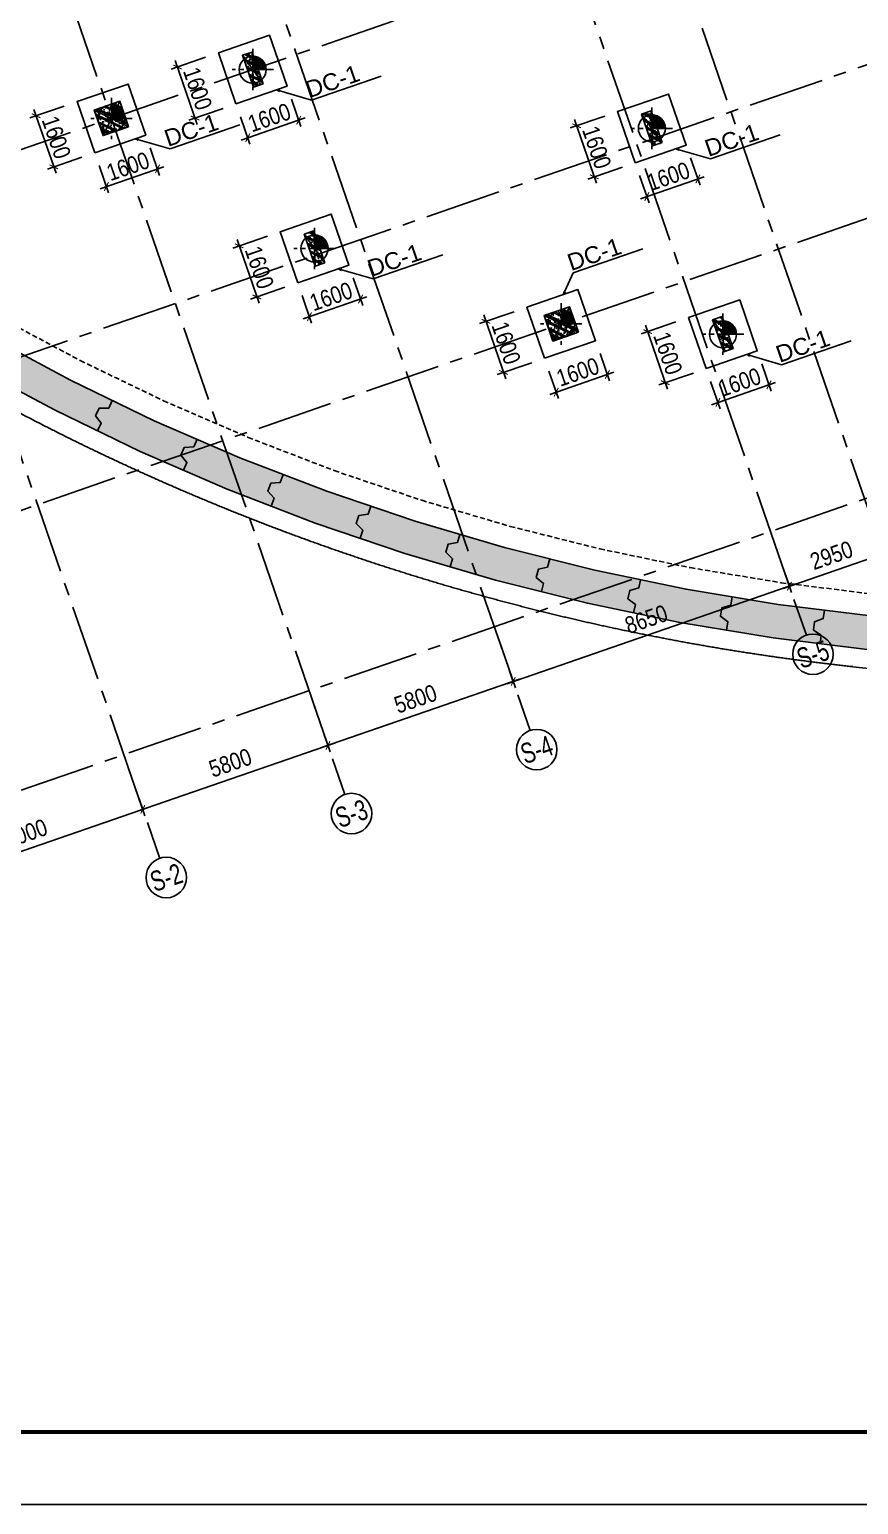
# Model space of a CAD drawing. Header units: millimetres. Extents: x -1534340 to 1713810, y -1348191 to 1114081.
# Drawn here: x 692903 to 717442, y -366824 to -323149 of the extents above; entities that cross this region are included whole.
import ezdxf
from ezdxf.enums import TextEntityAlignment as Align
from ezdxf.xclip import XClip

# ---------------------------------------------------------------- set-up
doc = ezdxf.new("R2010")
doc.units = ezdxf.units.MM
doc.header["$LTSCALE"] = 100
doc.header["$XCLIPFRAME"] = 0
doc.header["$PDMODE"] = 32
doc.header["$PDSIZE"] = 2.5
for name, pattern in [('CENTER2', [1.125, 0.75, -0.125, 0.125, -0.125]), ('DASHED', [4.5, 3, -1.5]), ('Xref_ST_MBDV Cot vach 30.7.2022$0$DASHDOT', [1, 0.5, -0.25, 0, -0.25])]:
    doc.linetypes.add(name, pattern=pattern)
for name, color, linetype in [('ccu11-Dim', 8, 'Continuous'), ('ccu11-Khuat', 9, 'DASHED'), ('ccu11-Manh', 8, 'Continuous'), ('ccu12-Pile', 4, 'Continuous'), ('ccu12-Truc', 13, 'CENTER2'), ('KC2-DIM', 251, 'Continuous'), ('KT-Dim', 8, 'Continuous'), ('Xref.Asix of Basement B2$0$Xref.Asix of Basement$0$KT-Net cot vach', 6, 'Continuous'), ('Xref_ST_MBDV Cot vach 30.7.2022$0$Xref_ST_MBDV Cot vach 30.7.2022|Xref_ST_MBDV Cot vach 30.7.2022|Xref_ST_MBDV Cot vach 30.7.2022|Xref_ST_MBDV Cot vach 30.7.2022|A-CORE-OTLN', 2, 'Continuous'), ('Xref_ST_MBDV Cot vach 30.7.2022$0$Xref_ST_MBDV Cot vach 30.7.2022|Xref_ST_MBDV Cot vach 30.7.2022|Xref_ST_MBDV Cot vach 30.7.2022|Xref_ST_MBDV Cot vach 30.7.2022|A-WALL-PATT', 251, 'Continuous'), ('Xref_ST_MBDV Cot vach 30.7.2022$0$Xref_ST_MBDV Cot vach 30.7.2022|Xref_ST_MBDV Cot vach 30.7.2022|Xref_ST_MBDV Cot vach 30.7.2022|Xref_ST_MBDV Cot vach 30.7.2022|ccu12-Thay', 7, 'Continuous'), ('Xref_ST_MBDV Cot vach 30.7.2022$0$Xref_ST_MBDV Cot vach 30.7.2022|Xref_ST_MBDV Cot vach 30.7.2022|Xref_ST_MBDV Cot vach 30.7.2022|Xref_ST_MBDV Cot vach 30.7.2022|Site_plot line', 1, 'Xref_ST_MBDV Cot vach 30.7.2022$0$DASHDOT'), ('Xref_ST_MBDV Cot vach 30.7.2022|Xref_ST_MBDV Cot vach 30.7.2022|Xref_ST_MBDV Cot vach 30.7.2022|Xref_ST_MBDV Cot vach 30.7.2022|A-GRID-SYM', 50, 'Continuous')]:
    doc.layers.add(name, color=color, linetype=linetype)
doc.layers.add('ccu12-Tencaukien', color=9, linetype='Continuous', lineweight=15)
doc.layers.add('KT-Net thay', color=7, linetype='Continuous', lineweight=15)
doc.styles.add('Arial', font='arial.ttf', dxfattribs={"width": 0.7})
doc.styles.add('Arial Narrow', font='ARIALN.TTF')
doc.styles.add('HBA-Text', font='GOTHIC.TTF')
doc.dimstyles.new('ccu11-100x2', dxfattribs={"dimscale": 100, "dimtxt": 2.5, "dimasz": 1, "dimexe": 1, "dimexo": 2, "dimgap": 1, "dimtad": 1, "dimdec": 0, "dimlfac": 0.5, "dimrnd": 5, "dimdsep": 46, "dimtxsty": 'Arial', "dimblk": 'ARCHTICK', "dimcen": -1, "dimdle": 1, "dimclrd": 256, "dimclre": 256, "dimclrt": 31, "dimadec": 0, "dimazin": 2, "dimtfac": 0.1, "dimtdec": 0, "dimtmove": 0, "dimatfit": 1, "dimldrblk": 'ARCHTICK', "dimfxl": 1, "dimtvp": 0.833333, "dimtolj": 1, "dimtzin": 12, "dimarcsym": 0})
doc.dimstyles.new('ccu12-200', dxfattribs={"dimscale": 200, "dimtxt": 2.5, "dimasz": 1, "dimexe": 1, "dimexo": 2, "dimgap": 1, "dimtad": 1, "dimdec": 0, "dimrnd": 5, "dimdsep": 46, "dimtxsty": 'Arial Narrow', "dimblk": 'ARCHTICK', "dimcen": -1, "dimdle": 1, "dimclrd": 256, "dimclre": 256, "dimclrt": 3, "dimadec": 0, "dimazin": 2, "dimtfac": 0.1, "dimtdec": 0, "dimtmove": 0, "dimatfit": 1, "dimldrblk": 'ARCHTICK', "dimfxl": 1, "dimtvp": 0.833333, "dimtolj": 1, "dimtzin": 12, "dimarcsym": 0})
doc.dimstyles.new('CCU_1-300', dxfattribs={"dimscale": 200, "dimtxt": 2.5, "dimasz": 1, "dimexe": 1, "dimexo": 2, "dimgap": 0.5, "dimtad": 1, "dimdec": 0, "dimrnd": 5, "dimdsep": 46, "dimtxsty": 'Arial Narrow', "dimblk": 'ARCHTICK', "dimcen": -1, "dimdle": 1, "dimclrd": 256, "dimclre": 256, "dimclrt": 3, "dimadec": 0, "dimazin": 2, "dimtfac": 0.1, "dimtdec": 0, "dimtix": 1, "dimtmove": 2, "dimatfit": 1, "dimfxl": 1, "dimtvp": 0.833333, "dimtolj": 1, "dimtzin": 12, "dimarcsym": 0})
pattern_1 = [(50, (-650, 1050), (286.904, -25.1), [30, -330]), (355, (-650, 1050), (-55.5, 300.877), [24, -264]), (100.451, (-626.1, 1047.9), (231.404, 275.776), [25.496, -280.457]), (46.184, (-650, 1130), (426.9, -66.21), [45, -495]), (96.636, (-614.43, 1124.5), (373.87, 389.65), [38.24, -420.685]), (351.184, (-650, 1130), (373.86, 389.65), [36, -396]), (21, (-610, 1110), (238.763, -161.048), [30, -330]), (326, (-610, 1110), (97.326, 290.06), [24, -264]), (71.451, (-590.1, 1096.58), (336.09, 129.01), [25.496, -280.457]), (37.5, (-650, 1050), (4.864, 133.1575), [0, -260.8, 0, -268, 0, -265]), (7.5, (-650, 1050), (105.228, 157.765), [0, -152.8, 0, -254.8, 0, -101]), (327.5, (-739.2, 1050), (213.529, -9.022), [0, -100, 0, -312, 0, -414]), (317.5, (-779.2, 1050), (233.274, 40.042), [0, -130, 0, -207.2, 0, -294]), (45, (-650, 1050), (-120.208, 120.208), []), (45, (-650, 1099), (-120.208, 120.208), [])]

# ---------------------------------------------------------------- blocks, each defined once
blk = doc.blocks.new('Khung ten_A1', base_point=(-3406704, 253379))
at = {"layer": 'Defpoints', "color": 1}
blk.add_lwpolyline([(84100, 0), (84100, 59471), (0, 59471), (0, 0)], close=True, dxfattribs=at)
at = {"layer": 'KT-Net thay', "const_width": 60}
blk.add_lwpolyline([(2700, 1071), (83100, 1071), (83100, 58471), (2700, 58471)], close=True, dxfattribs=at)
blk = doc.blocks.new('Xref_ST_MBDV Cot vach 30.7.2022$0$Tuong Vay01-flat-1')
at = {"layer": 'Xref_ST_MBDV Cot vach 30.7.2022$0$Xref_ST_MBDV Cot vach 30.7.2022|Xref_ST_MBDV Cot vach 30.7.2022|Xref_ST_MBDV Cot vach 30.7.2022|Xref_ST_MBDV Cot vach 30.7.2022|A-WALL-PATT'}
h = blk.add_hatch(dxfattribs=at)
h.set_pattern_fill('ACET-2D-VATLIEU04', color=256, scale=50, pattern_type=2)
h.set_pattern_definition([(50, (-11139561.84, -1407213.45), (-225.902474, 189.5546825), [37.5, -412.5]), (355, (-11139561.84, -1407213.45), (32.127212, 367.215716), [30, -330]), (100.4514, (-11139531.95, -1407216.06), (-341.231527, -62.944187), [31.870095, -350.571056]), (46.1842, (-11139561.84, -1407113.45), (-319.180497, 306.252097), [56.25, -618.75]), (96.6356, (-11139517.37, -1407120.34), (-516.995922, -60.144022), [47.805144, -525.8565]), (351.1842, (-11139561.84, -1407113.45), (84.740774, 546.39543), [45, -495]), (21, (-11139511.84, -1407138.45), (-105.680822, 275.3079534), [37.5, -412.5]), (326, (-11139511.84, -1407138.45), (206.128805, 305.59852), [30, -330]), (71.4514, (-11139486.97, -1407155.22), (-328.963765, 110.380101), [31.870095, -350.571056]), (37.5, (-11139561.84, -1407213.45), (-78.1345294, 101.8269012), [0, -326, 0, -335, 0, -331.25]), (7.5, (-11139561.84, -1407213.45), (-23.2793464, 176.824191), [0, -191, 0, -318.5, 0, -126.25]), (327.5, (-11139673.34, -1407213.45), (71.9444175, 112.9301145), [0, -125, 0, -390, 0, -517.5000003]), (317.5, (-11139723.34, -1407213.45), (158.0205496, 172.449169), [0, -162.5, 0, -259, 0, -367.5]), (45, (-11139561.84, -1407213.45), (-150.260191, 150.260191), []), (45, (-11139561.84, -1407152.2), (-150.260191, 150.260191), [])])
h.paths.add_polyline_path([(-82665, -118500), (-81837, -121132), (-80903, -123728), (-79863, -126284), (-78720, -128795), (-77475, -131258), (-76131, -133667), (-74689, -136020), (-73153, -138312), (-71525, -140539), (-69807, -142699), (-68002, -144786), (-66114, -146798), (-64145, -148731), (-62100, -150582), (-59980, -152349), (-57790, -154027), (-55533, -155614), (-53213, -157109), (-50835, -158507), (-48401, -159807), (-45916, -161007), (-43385, -162104), (-40811, -163097), (-38198, -163985), (-35551, -164765), (-32875, -165436), (-30174, -165998), (-27451, -166448), (-24702, -166789), (-4397, -168938), (36420, -167648), (41836, -160719), (12445, -24368), (8473, -9249), (-4719, -5521), (-10557, -9947), (-34021, -27848), (-39777, -32009), (-41249, -35294), (-45787, -38574), (-49368, -38942), (-57644, -44924), (-59845, -46601), (-61969, -48362), (-64020, -50208), (-65993, -52137), (-67887, -54144), (-69696, -56226), (-71420, -58381), (-73054, -60604), (-74596, -62892), (-76043, -65242), (-77394, -67648), (-78645, -70107), (-79794, -72615), (-80841, -75168), (-81782, -77762), (-82617, -80392), (-83343, -83054), (-83961, -85743), (-84468, -88455), (-84865, -91186), (-85149, -93930), (-85321, -96684), (-85381, -99530), (-85329, -102201), (-85163, -104955), (-84886, -107701), (-84496, -110432), (-83996, -113146), (-83385, -115836)], flags=16)
h.paths.add_polyline_path([(-83625, -118781), (-82785, -121452), (-81837, -124086), (-80781, -126680), (-79621, -129228), (-78358, -131727), (-76994, -134172), (-75531, -136560), (-73973, -138886), (-72320, -141146), (-70577, -143337), (-68746, -145455), (-66829, -147497), (-64832, -149459), (-62755, -151337), (-60604, -153130), (-58382, -154833), (-56092, -156444), (-53738, -157960), (-51324, -159379), (-48854, -160699), (-46333, -161916), (-43764, -163030), (-41151, -164038), (-38500, -164938), (-35814, -165730), (-33098, -166411), (-30357, -166981), (-27595, -167438), (-24816, -167783), (-4434, -169940), (36920, -168633), (42913, -160966), (13418, -24135), (9295, -8442), (-4926, -4424), (-11163, -9151), (-34617, -27045), (-40580, -31355), (-42052, -34640), (-46156, -37607), (-49737, -37975), (-58240, -44121), (-60467, -45819), (-62623, -47605), (-64704, -49479), (-66707, -51435), (-68628, -53472), (-70465, -55586), (-72214, -57772), (-73872, -60029), (-75437, -62350), (-76905, -64734), (-78276, -67176), (-79545, -69672), (-80712, -72217), (-81774, -74808), (-82729, -77440), (-83576, -80109), (-84314, -82810), (-84940, -85539), (-85455, -88291), (-85857, -91062), (-86146, -93847), (-86321, -96642), (-86382, -99529), (-86328, -102241), (-86160, -105036), (-85879, -107821), (-85484, -110593), (-84976, -113347), (-84356, -116078)])
at = {"layer": 'Xref_ST_MBDV Cot vach 30.7.2022$0$Xref_ST_MBDV Cot vach 30.7.2022|Xref_ST_MBDV Cot vach 30.7.2022|Xref_ST_MBDV Cot vach 30.7.2022|Xref_ST_MBDV Cot vach 30.7.2022|A-CORE-OTLN', "color": 6}
for points in [[(-66829, -147497), (-64832, -149459), (-62755, -151337), (-60604, -153130), (-58382, -154833), (-56092, -156444), (-53738, -157960), (-51324, -159379), (-48854, -160699), (-46333, -161916), (-43764, -163030), (-41151, -164038), (-38500, -164938), (-35814, -165730), (-33098, -166411), (-30357, -166981), (-27595, -167438), (-24816, -167783)], [(-64145, -148731), (-62100, -150582), (-59980, -152349), (-57790, -154027), (-55533, -155614), (-53213, -157109), (-50835, -158507), (-48401, -159807), (-45916, -161007), (-43385, -162104), (-40811, -163097), (-38198, -163985), (-35551, -164765), (-32875, -165436), (-30174, -165998), (-27451, -166448), (-24702, -166789)]]:
    blk.add_lwpolyline(points, dxfattribs=at)
at = {"layer": 'Xref_ST_MBDV Cot vach 30.7.2022$0$Xref_ST_MBDV Cot vach 30.7.2022|Xref_ST_MBDV Cot vach 30.7.2022|Xref_ST_MBDV Cot vach 30.7.2022|Xref_ST_MBDV Cot vach 30.7.2022|ccu12-Thay', "ltscale": 10}
for points in [[(-47594, -161307), (-47485, -161082), (-47656, -160861), (-47547, -160636), (-47267, -160632), (-47159, -160407)], [(-45048, -162473), (-44949, -162244), (-45129, -162029), (-45029, -161800), (-44750, -161785), (-44651, -161555)], [(-42458, -163534), (-42368, -163301), (-42556, -163094), (-42466, -162860), (-42188, -162834), (-42098, -162601)], [(-39826, -164488), (-39745, -164251), (-39942, -164052), (-39862, -163816), (-39585, -163778), (-39504, -163541)], [(-37157, -165334), (-37087, -165094), (-37291, -164903), (-37221, -164664), (-36945, -164614), (-36875, -164375)], [(-34456, -166070), (-34396, -165828), (-34608, -165646), (-34547, -165403), (-34274, -165343), (-34213, -165100)], [(-31728, -166696), (-31677, -166451), (-31896, -166278), (-31845, -166033), (-31575, -165961), (-31524, -165717)], [(-28976, -167210), (-28935, -166963), (-29161, -166799), (-29121, -166552), (-28853, -166470), (-28812, -166223)], [(-26205, -167611), (-26175, -167363), (-26408, -167208), (-26377, -166959), (-26113, -166866), (-26082, -166618)]]:
    blk.add_lwpolyline(points, dxfattribs=at)
at = {"layer": 'Xref_ST_MBDV Cot vach 30.7.2022$0$Xref_ST_MBDV Cot vach 30.7.2022|Xref_ST_MBDV Cot vach 30.7.2022|Xref_ST_MBDV Cot vach 30.7.2022|Xref_ST_MBDV Cot vach 30.7.2022|Site_plot line', "ltscale": 5000}
blk.add_line((-25243, -168291), (-4454, -170491), dxfattribs=at)
blk.add_arc((-17764, -99529), 69167, 126.14636, 263.7927, dxfattribs=at)
blk = doc.blocks.new('GRID-SYM-flat-103')
at = {"layer": 'Xref_ST_MBDV Cot vach 30.7.2022|Xref_ST_MBDV Cot vach 30.7.2022|Xref_ST_MBDV Cot vach 30.7.2022|Xref_ST_MBDV Cot vach 30.7.2022|A-GRID-SYM'}
blk.add_circle((0, 0, 0), 900, dxfattribs=at)
at = {"layer": 'Xref_ST_MBDV Cot vach 30.7.2022|Xref_ST_MBDV Cot vach 30.7.2022|Xref_ST_MBDV Cot vach 30.7.2022|Xref_ST_MBDV Cot vach 30.7.2022|A-GRID-SYM', "style": 'HBA-Text'}
blk.add_attdef('GRID', text='', height=900, rotation=19.04714, dxfattribs=at).set_placement((0, 0, 0), align=Align.MIDDLE_CENTER)
blk = doc.blocks.new('_ARCHTICK')
at = {"color": 0, "linetype": 'ByBlock', "const_width": 0.15}
blk.add_lwpolyline([(-0.5, -0.5), (0.5, 0.5)], dxfattribs=at)
blk = doc.blocks.new('*D1148')
at = {"layer": 'Defpoints', "color": 0, "transparency": 16777216}
for p in [(331515, -101492), (332074, -103111), (324898, -103776)]:
    blk.add_point(p, dxfattribs=at)
at = {"layer": 'KT-Dim', "lineweight": -2, "transparency": 16777216}
for p, q in [((331645, -101870), (332139, -103300)), ((325268, -105460), (332263, -103045)), ((325029, -104154), (325522, -105584))]:
    blk.add_line(p, q, dxfattribs=at)
at = {"layer": 'KT-Dim', "lineweight": -2, "transparency": 16777216, "xscale": 200, "yscale": 200, "zscale": 200}
for p, rotation in [((332074, -103111), 19.04713796363416), ((325457, -105395), 199.0471379636342)]:
    blk.add_blockref('_ARCHTICK', p, dxfattribs=dict(at, rotation=rotation))
at = {"layer": 'KT-Dim', "color": 3, "transparency": 16777216, "insert": (328617, -103823), "char_height": 500, "attachment_point": 5, "rotation": 19.0471, "style": 'Arial Narrow'}
blk.add_mtext('\\A1;7000', dxfattribs=at)
blk = doc.blocks.new('*D1149')
at = {"layer": 'Defpoints', "color": 0, "transparency": 16777216}
for p in [(336997, -99599), (337556, -101218), (331515, -101492)]:
    blk.add_point(p, dxfattribs=at)
at = {"layer": 'KT-Dim', "lineweight": -2, "transparency": 16777216}
for p, q in [((337128, -99977), (337621, -101407)), ((331885, -103176), (337745, -101153)), ((331645, -101870), (332139, -103300))]:
    blk.add_line(p, q, dxfattribs=at)
at = {"layer": 'KT-Dim', "lineweight": -2, "transparency": 16777216, "xscale": 200, "yscale": 200, "zscale": 200}
for p, rotation in [((337556, -101218), 19.04713796363416), ((332074, -103111), 199.0471379636342)]:
    blk.add_blockref('_ARCHTICK', p, dxfattribs=dict(at, rotation=rotation))
at = {"layer": 'KT-Dim', "color": 3, "transparency": 16777216, "insert": (334666, -101734), "char_height": 500, "attachment_point": 5, "rotation": 19.0471, "style": 'Arial Narrow'}
blk.add_mtext('\\A1;5800', dxfattribs=at)
blk = doc.blocks.new('*D1150')
at = {"layer": 'Defpoints', "color": 0, "transparency": 16777216}
for p in [(342480, -97706), (343039, -99325), (336997, -99599)]:
    blk.add_point(p, dxfattribs=at)
at = {"layer": 'KT-Dim', "lineweight": -2, "transparency": 16777216}
for p, q in [((342610, -98084), (343104, -99514)), ((337367, -101283), (343228, -99260)), ((337128, -99977), (337621, -101407))]:
    blk.add_line(p, q, dxfattribs=at)
at = {"layer": 'KT-Dim', "lineweight": -2, "transparency": 16777216, "xscale": 200, "yscale": 200, "zscale": 200}
for p, rotation in [((343039, -99325), 19.04713796363416), ((337556, -101218), 199.0471379636342)]:
    blk.add_blockref('_ARCHTICK', p, dxfattribs=dict(at, rotation=rotation))
at = {"layer": 'KT-Dim', "color": 3, "transparency": 16777216, "insert": (340149, -99841), "char_height": 500, "attachment_point": 5, "rotation": 19.0471, "style": 'Arial Narrow'}
blk.add_mtext('\\A1;5800', dxfattribs=at)
blk = doc.blocks.new('*D1151')
at = {"layer": 'Defpoints', "color": 0, "transparency": 16777216}
for p in [(350656, -94883), (351215, -96502), (342480, -97706)]:
    blk.add_point(p, dxfattribs=at)
at = {"layer": 'KT-Dim', "lineweight": -2, "transparency": 16777216}
for p, q in [((350787, -95261), (351280, -96691)), ((342850, -99390), (351404, -96437)), ((342610, -98084), (343104, -99514))]:
    blk.add_line(p, q, dxfattribs=at)
at = {"layer": 'KT-Dim', "lineweight": -2, "transparency": 16777216, "xscale": 200, "yscale": 200, "zscale": 200}
for p, rotation in [((351215, -96502), 19.04713796363416), ((343039, -99325), 199.0471379636342)]:
    blk.add_blockref('_ARCHTICK', p, dxfattribs=dict(at, rotation=rotation))
at = {"layer": 'KT-Dim', "color": 3, "transparency": 16777216, "insert": (346978, -97483), "char_height": 500, "attachment_point": 5, "rotation": 19.0471, "style": 'Arial Narrow'}
blk.add_mtext('\\A1;8650', dxfattribs=at)
blk = doc.blocks.new('*D1152')
at = {"layer": 'Defpoints', "color": 0, "transparency": 16777216}
for p in [(353445, -93921), (350656, -94883), (354004, -95539)]:
    blk.add_point(p, dxfattribs=at)
at = {"layer": 'KT-Dim', "lineweight": -2, "transparency": 16777216}
for p, q in [((353575, -94299), (354069, -95729)), ((350787, -95261), (351280, -96691)), ((351026, -96567), (354193, -95474))]:
    blk.add_line(p, q, dxfattribs=at)
at = {"layer": 'KT-Dim', "lineweight": -2, "transparency": 16777216, "xscale": 200, "yscale": 200, "zscale": 200}
for p, rotation in [((354004, -95539), 19.04713796363416), ((351215, -96502), 199.0471379636342)]:
    blk.add_blockref('_ARCHTICK', p, dxfattribs=dict(at, rotation=rotation))
at = {"layer": 'KT-Dim', "color": 3, "transparency": 16777216, "insert": (352461, -95590), "char_height": 500, "attachment_point": 5, "rotation": 19.0471, "style": 'Arial Narrow'}
blk.add_mtext('\\A1;2950', dxfattribs=at)
blk = doc.blocks.new('*U343')
h = blk.add_hatch()
h.set_pattern_fill('VATLIEU04', color=250, scale=40, style=0, pattern_type=2)
h.set_pattern_definition([(50, (-150, 850), (286.904, -25.1), [30, -330]), (355, (-150, 850), (-55.5, 300.877), [24, -264]), (100.451, (-126.1, 847.9), (231.404, 275.776), [25.496, -280.457]), (46.184, (-150, 930), (426.9, -66.21), [45, -495]), (96.636, (-114.43, 924.5), (373.87, 389.65), [38.24, -420.69]), (351.184, (-150, 930), (373.86, 389.65), [36, -396]), (21, (-110, 910), (238.763, -161.048), [30, -330]), (326, (-110, 910), (97.326, 290.06), [24, -264]), (71.451, (-90.1, 896.58), (336.09, 129.01), [25.496, -280.457]), (37.5, (-150, 850), (4.864, 133.1575), [0, -260.8, 0, -268, 0, -265]), (7.5, (-150, 850), (105.228, 157.765), [0, -152.8, 0, -254.8, 0, -101]), (327.5, (-239.2, 850), (213.529, -9.022), [0, -100, 0, -312, 0, -414]), (317.5, (-279.2, 850), (233.274, 40.042), [0, -130, 0, -207.2, 0, -294]), (45, (-150, 850), (-120.208, 120.208), []), (45, (-150, 899), (-120.208, 120.208), [])])
h.paths.add_polyline_path([(-475, -475), (325, -475), (325, 325), (-475, 325)])
at = {"color": 6, "ltscale": 0.25}
blk.add_lwpolyline([(-475, -475), (325, -475), (325, 325), (-475, 325)], close=True, dxfattribs=at)
at = {"layer": 'Defpoints', "linetype": 'ByBlock', "ltscale": 30}
for p, q in [((325, -475), (-475, 325)), ((-475, -475), (325, 325))]:
    blk.add_line(p, q, dxfattribs=at)
blk = doc.blocks.new('*U152')
h = blk.add_hatch()
h.set_pattern_fill('VATLIEU04', color=250, scale=40, style=0, pattern_type=2)
h.set_pattern_definition(pattern_1)
h.paths.add_polyline_path([(-475, -475), (-175, -475), (-175, 525), (-475, 525)])
at = {"color": 6, "ltscale": 0.25}
blk.add_lwpolyline([(-475, -475), (-175, -475), (-175, 525), (-475, 525)], close=True, dxfattribs=at)
at = {"layer": 'Defpoints', "linetype": 'ByBlock', "ltscale": 30}
for p, q in [((-175, -475), (-475, 525)), ((-475, -475), (-175, 525))]:
    blk.add_line(p, q, dxfattribs=at)
blk = doc.blocks.new('*U153')
h = blk.add_hatch()
h.set_pattern_fill('VATLIEU04', color=250, scale=40, style=0, pattern_type=2)
h.set_pattern_definition(pattern_1)
h.paths.add_polyline_path([(-475, -475), (-175, -475), (-175, 525), (-475, 525)])
at = {"color": 6, "ltscale": 0.25}
blk.add_lwpolyline([(-475, -475), (-175, -475), (-175, 525), (-475, 525)], close=True, dxfattribs=at)
at = {"layer": 'Defpoints', "linetype": 'ByBlock', "ltscale": 30}
for p, q in [((-175, -475), (-475, 525)), ((-475, -475), (-175, 525))]:
    blk.add_line(p, q, dxfattribs=at)
blk = doc.blocks.new('*U154')
h = blk.add_hatch()
h.set_pattern_fill('VATLIEU04', color=250, scale=40, style=0, pattern_type=2)
h.set_pattern_definition(pattern_1)
h.paths.add_polyline_path([(-475, -475), (-175, -475), (-175, 525), (-475, 525)])
at = {"color": 6, "ltscale": 0.25}
blk.add_lwpolyline([(-475, -475), (-175, -475), (-175, 525), (-475, 525)], close=True, dxfattribs=at)
at = {"layer": 'Defpoints', "linetype": 'ByBlock', "ltscale": 30}
for p, q in [((-175, -475), (-475, 525)), ((-475, -475), (-175, 525))]:
    blk.add_line(p, q, dxfattribs=at)
blk = doc.blocks.new('*U156')
h = blk.add_hatch()
h.set_pattern_fill('VATLIEU04', color=250, scale=40, style=0, pattern_type=2)
h.set_pattern_definition(pattern_1)
h.paths.add_polyline_path([(-475, -475), (-175, -475), (-175, 525), (-475, 525)])
at = {"color": 6, "ltscale": 0.25}
blk.add_lwpolyline([(-475, -475), (-175, -475), (-175, 525), (-475, 525)], close=True, dxfattribs=at)
at = {"layer": 'Defpoints', "linetype": 'ByBlock', "ltscale": 30}
for p, q in [((-175, -475), (-475, 525)), ((-475, -475), (-175, 525))]:
    blk.add_line(p, q, dxfattribs=at)
blk = doc.blocks.new('MBDV-B1-T1-PN')
at = {"layer": 'Xref.Asix of Basement B2$0$Xref.Asix of Basement$0$KT-Net cot vach', "linetype": 'ByBlock', "xscale": -0.9999999999999998, "rotation": 19.04713796363401}
for name, p in [('*U154', (26067, -23717)), ('*U343', (22088, -24985)), ('*U153', (37882, -25456)), ('*U156', (27896, -29013)), ('*U343', (35403, -31072)), ('*U152', (39986, -31553))]:
    blk.add_blockref(name, p, dxfattribs=at)
blk = doc.blocks.new('D800.')
at = {"layer": 'ccu12-Pile', "ltscale": 0.5}
h = blk.add_hatch(color=250, dxfattribs=at)
h.dxf.hatch_style = 1
h.paths.add_polyline_path([(0, 0), (400, 0, 0.414214), (0, 400)])
at = {"layer": 'ccu12-Pile', "color": 13, "linetype": 'CENTER2', "ltscale": 10}
for p, q in [((0, 613), (0, -613)), ((613, 0), (-613, 0))]:
    blk.add_line(p, q, dxfattribs=at)
at = {"layer": 'ccu12-Pile', "ltscale": 0.5}
blk.add_circle((0, 0), 400, dxfattribs=at)
blk = doc.blocks.new('D800')
at = {"layer": 'ccu12-Pile'}
blk.add_blockref('D800.', (0, 0), dxfattribs=at)
blk = doc.blocks.new('DC-1-NN')
blk.add_lwpolyline([(-495, -1017), (1017, -495), (495, 1017), (-1017, 495)], close=True)
at = {"layer": 'ccu11-Khuat'}
blk.add_blockref('D800', (0, 0), dxfattribs=at)
blk = doc.blocks.new('*D833')
at = {"layer": 'Defpoints', "color": 0, "transparency": 16777216}
for p in [(710308, -325581), (709097, -325999), (710830, -327093)]:
    blk.add_point(p, dxfattribs=at)
at = {"layer": 'KC2-DIM', "lineweight": -2, "transparency": 16777216}
for p, q in [((709930, -325711), (708908, -326064)), ((709685, -327700), (709032, -325810)), ((710452, -327224), (709430, -327576))]:
    blk.add_line(p, q, dxfattribs=at)
at = {"layer": 'KC2-DIM', "lineweight": -2, "transparency": 16777216, "xscale": 200, "yscale": 200, "zscale": 200}
for p, rotation in [((709097, -325999), 109.0471379636393), ((709620, -327511), 289.0471379636393)]:
    blk.add_blockref('_ARCHTICK', p, dxfattribs=dict(at, rotation=rotation))
at = {"layer": 'KC2-DIM', "color": 3, "transparency": 16777216, "insert": (709694, -326639), "char_height": 500, "attachment_point": 5, "rotation": 289.0471, "style": 'Arial Narrow'}
blk.add_mtext('\\A1;1600', dxfattribs=at)
blk = doc.blocks.new('*D834')
at = {"layer": 'Defpoints', "color": 0, "transparency": 16777216}
for p in [(712342, -326571), (710830, -327093), (712688, -327573)]:
    blk.add_point(p, dxfattribs=at)
at = {"layer": 'KC2-DIM', "lineweight": -2, "transparency": 16777216}
for p, q in [((712473, -326949), (712754, -327762)), ((710961, -327471), (711241, -328284)), ((710987, -328161), (712878, -327508))]:
    blk.add_line(p, q, dxfattribs=at)
at = {"layer": 'KC2-DIM', "lineweight": -2, "transparency": 16777216, "xscale": 200, "yscale": 200, "zscale": 200}
for p, rotation in [((712688, -327573), 19.04713796364119), ((711176, -328095), 199.0471379636412)]:
    blk.add_blockref('_ARCHTICK', p, dxfattribs=dict(at, rotation=rotation))
at = {"layer": 'KC2-DIM', "color": 3, "transparency": 16777216, "insert": (711816, -327499), "char_height": 500, "attachment_point": 5, "rotation": 19.0471, "style": 'Arial Narrow'}
blk.add_mtext('\\A1;1600', dxfattribs=at)
blk = doc.blocks.new('*D835')
at = {"layer": 'Defpoints', "color": 0, "transparency": 16777216}
for p in [(712413, -331678), (711202, -332096), (712935, -333190)]:
    blk.add_point(p, dxfattribs=at)
at = {"layer": 'KC2-DIM', "lineweight": -2, "transparency": 16777216}
for p, q in [((712035, -331808), (711013, -332161)), ((711790, -333797), (711137, -331907)), ((712557, -333321), (711535, -333673))]:
    blk.add_line(p, q, dxfattribs=at)
at = {"layer": 'KC2-DIM', "lineweight": -2, "transparency": 16777216, "xscale": 200, "yscale": 200, "zscale": 200}
for p, rotation in [((711202, -332096), 109.0471379636471), ((711724, -333608), 289.0471379636471)]:
    blk.add_blockref('_ARCHTICK', p, dxfattribs=dict(at, rotation=rotation))
at = {"layer": 'KC2-DIM', "color": 3, "transparency": 16777216, "insert": (711799, -332736), "char_height": 500, "attachment_point": 5, "rotation": 289.0471, "style": 'Arial Narrow'}
blk.add_mtext('\\A1;1600', dxfattribs=at)
blk = doc.blocks.new('*D836')
at = {"layer": 'Defpoints', "color": 0, "transparency": 16777216}
for p in [(714447, -332668), (712935, -333190), (714793, -333670)]:
    blk.add_point(p, dxfattribs=at)
at = {"layer": 'KC2-DIM', "lineweight": -2, "transparency": 16777216}
for p, q in [((714578, -333046), (714859, -333859)), ((713066, -333568), (713346, -334381)), ((713092, -334258), (714982, -333605))]:
    blk.add_line(p, q, dxfattribs=at)
at = {"layer": 'KC2-DIM', "lineweight": -2, "transparency": 16777216, "xscale": 200, "yscale": 200, "zscale": 200}
for p, rotation in [((714793, -333670), 19.04713796364119), ((713281, -334192), 199.0471379636412)]:
    blk.add_blockref('_ARCHTICK', p, dxfattribs=dict(at, rotation=rotation))
at = {"layer": 'KC2-DIM', "color": 3, "transparency": 16777216, "insert": (713921, -333595), "char_height": 500, "attachment_point": 5, "rotation": 19.0471, "style": 'Arial Narrow'}
blk.add_mtext('\\A1;1600', dxfattribs=at)
blk = doc.blocks.new('*D837')
at = {"layer": 'Defpoints', "color": 0, "transparency": 16777216}
for p in [(698493, -323841), (697283, -324259), (699016, -325354)]:
    blk.add_point(p, dxfattribs=at)
at = {"layer": 'KC2-DIM', "lineweight": -2, "transparency": 16777216}
for p, q in [((698115, -323972), (697094, -324324)), ((697870, -325961), (697218, -324070)), ((698637, -325484), (697616, -325837))]:
    blk.add_line(p, q, dxfattribs=at)
at = {"layer": 'KC2-DIM', "lineweight": -2, "transparency": 16777216, "xscale": 200, "yscale": 200, "zscale": 200}
for p, rotation in [((697283, -324259), 109.0471379636393), ((697805, -325772), 289.0471379636393)]:
    blk.add_blockref('_ARCHTICK', p, dxfattribs=dict(at, rotation=rotation))
at = {"layer": 'KC2-DIM', "color": 3, "transparency": 16777216, "insert": (697880, -324899), "char_height": 500, "attachment_point": 5, "rotation": 289.0471, "style": 'Arial Narrow'}
blk.add_mtext('\\A1;1600', dxfattribs=at)
blk = doc.blocks.new('*D838')
at = {"layer": 'Defpoints', "color": 0, "transparency": 16777216}
for p in [(700528, -324832), (699016, -325354), (700874, -325834)]:
    blk.add_point(p, dxfattribs=at)
at = {"layer": 'KC2-DIM', "lineweight": -2, "transparency": 16777216}
for p, q in [((700658, -325210), (700939, -326023)), ((699146, -325732), (699427, -326545)), ((699172, -326421), (701063, -325768))]:
    blk.add_line(p, q, dxfattribs=at)
at = {"layer": 'KC2-DIM', "lineweight": -2, "transparency": 16777216, "xscale": 200, "yscale": 200, "zscale": 200}
for p, rotation in [((700874, -325834), 19.04713796364119), ((699362, -326356), 199.0471379636412)]:
    blk.add_blockref('_ARCHTICK', p, dxfattribs=dict(at, rotation=rotation))
at = {"layer": 'KC2-DIM', "color": 3, "transparency": 16777216, "insert": (700002, -325759), "char_height": 500, "attachment_point": 5, "rotation": 19.0471, "style": 'Arial Narrow'}
blk.add_mtext('\\A1;1600', dxfattribs=at)
blk = doc.blocks.new('*D839')
at = {"layer": 'Defpoints', "color": 0, "transparency": 16777216}
for p in [(700322, -329138), (699112, -329556), (700844, -330650)]:
    blk.add_point(p, dxfattribs=at)
at = {"layer": 'KC2-DIM', "lineweight": -2, "transparency": 16777216}
for p, q in [((699944, -329269), (698922, -329621)), ((699699, -331257), (699046, -329367)), ((700466, -330781), (699445, -331134))]:
    blk.add_line(p, q, dxfattribs=at)
at = {"layer": 'KC2-DIM', "lineweight": -2, "transparency": 16777216, "xscale": 200, "yscale": 200, "zscale": 200}
for p, rotation in [((699112, -329556), 109.0471379636393), ((699634, -331068), 289.0471379636393)]:
    blk.add_blockref('_ARCHTICK', p, dxfattribs=dict(at, rotation=rotation))
at = {"layer": 'KC2-DIM', "color": 3, "transparency": 16777216, "insert": (699708, -330196), "char_height": 500, "attachment_point": 5, "rotation": 289.0471, "style": 'Arial Narrow'}
blk.add_mtext('\\A1;1600', dxfattribs=at)
blk = doc.blocks.new('*D840')
at = {"layer": 'Defpoints', "color": 0, "transparency": 16777216}
for p in [(702357, -330128), (700844, -330650), (702703, -331130)]:
    blk.add_point(p, dxfattribs=at)
at = {"layer": 'KC2-DIM', "lineweight": -2, "transparency": 16777216}
for p, q in [((702487, -330506), (702768, -331319)), ((700975, -331028), (701255, -331842)), ((701001, -331718), (702892, -331065))]:
    blk.add_line(p, q, dxfattribs=at)
at = {"layer": 'KC2-DIM', "lineweight": -2, "transparency": 16777216, "xscale": 200, "yscale": 200, "zscale": 200}
for p, rotation in [((702703, -331130), 19.04713796364119), ((701190, -331653), 199.0471379636412)]:
    blk.add_blockref('_ARCHTICK', p, dxfattribs=dict(at, rotation=rotation))
at = {"layer": 'KC2-DIM', "color": 3, "transparency": 16777216, "insert": (701830, -331056), "char_height": 500, "attachment_point": 5, "rotation": 19.0471, "style": 'Arial Narrow'}
blk.add_mtext('\\A1;1600', dxfattribs=at)
blk = doc.blocks.new('*D841')
at = {"layer": 'Defpoints', "color": 0, "transparency": 16777216}
for p in [(694311, -325285), (693100, -325703), (694833, -326798)]:
    blk.add_point(p, dxfattribs=at)
at = {"layer": 'KC2-DIM', "lineweight": -2, "transparency": 16777216}
for p, q in [((693933, -325416), (692911, -325769)), ((693688, -327405), (693035, -325514)), ((694455, -326928), (693433, -327281))]:
    blk.add_line(p, q, dxfattribs=at)
at = {"layer": 'KC2-DIM', "lineweight": -2, "transparency": 16777216, "xscale": 200, "yscale": 200, "zscale": 200}
for p, rotation in [((693100, -325703), 109.0471379636393), ((693622, -327216), 289.0471379636393)]:
    blk.add_blockref('_ARCHTICK', p, dxfattribs=dict(at, rotation=rotation))
at = {"layer": 'KC2-DIM', "color": 3, "transparency": 16777216, "insert": (693697, -326344), "char_height": 500, "attachment_point": 5, "rotation": 289.0471, "style": 'Arial Narrow'}
blk.add_mtext('\\A1;1600', dxfattribs=at)
blk = doc.blocks.new('*D842')
at = {"layer": 'Defpoints', "color": 0, "transparency": 16777216}
for p in [(696345, -326276), (694833, -326798), (696691, -327278)]:
    blk.add_point(p, dxfattribs=at)
at = {"layer": 'KC2-DIM', "lineweight": -2, "transparency": 16777216}
for p, q in [((696476, -326654), (696756, -327467)), ((694963, -327176), (695244, -327989)), ((694990, -327865), (696880, -327212))]:
    blk.add_line(p, q, dxfattribs=at)
at = {"layer": 'KC2-DIM', "lineweight": -2, "transparency": 16777216, "xscale": 200, "yscale": 200, "zscale": 200}
for p, rotation in [((696691, -327278), 19.04713796364119), ((695179, -327800), 199.0471379636412)]:
    blk.add_blockref('_ARCHTICK', p, dxfattribs=dict(at, rotation=rotation))
at = {"layer": 'KC2-DIM', "color": 3, "transparency": 16777216, "insert": (695819, -327203), "char_height": 500, "attachment_point": 5, "rotation": 19.0471, "style": 'Arial Narrow'}
blk.add_mtext('\\A1;1600', dxfattribs=at)
blk = doc.blocks.new('*D843')
at = {"layer": 'Defpoints', "color": 0, "transparency": 16777216}
for p in [(707626, -331373), (706415, -331791), (708148, -332886)]:
    blk.add_point(p, dxfattribs=at)
at = {"layer": 'KC2-DIM', "lineweight": -2, "transparency": 16777216}
for p, q in [((707248, -331504), (706226, -331856)), ((707003, -333493), (706350, -331602)), ((707770, -333016), (706749, -333369))]:
    blk.add_line(p, q, dxfattribs=at)
at = {"layer": 'KC2-DIM', "lineweight": -2, "transparency": 16777216, "xscale": 200, "yscale": 200, "zscale": 200}
for p, rotation in [((706415, -331791), 109.0471379636465), ((706938, -333304), 289.0471379636465)]:
    blk.add_blockref('_ARCHTICK', p, dxfattribs=dict(at, rotation=rotation))
at = {"layer": 'KC2-DIM', "color": 3, "transparency": 16777216, "insert": (707012, -332431), "char_height": 500, "attachment_point": 5, "rotation": 289.0471, "style": 'Arial Narrow'}
blk.add_mtext('\\A1;1600', dxfattribs=at)
blk = doc.blocks.new('*D844')
at = {"layer": 'Defpoints', "color": 0, "transparency": 16777216}
for p in [(709661, -332363), (708148, -332886), (710007, -333366)]:
    blk.add_point(p, dxfattribs=at)
at = {"layer": 'KC2-DIM', "lineweight": -2, "transparency": 16777216}
for p, q in [((709791, -332742), (710072, -333555)), ((708279, -333264), (708559, -334077)), ((708305, -333953), (710196, -333300))]:
    blk.add_line(p, q, dxfattribs=at)
at = {"layer": 'KC2-DIM', "lineweight": -2, "transparency": 16777216, "xscale": 200, "yscale": 200, "zscale": 200}
for p, rotation in [((710007, -333366), 19.04713796364119), ((708494, -333888), 199.0471379636412)]:
    blk.add_blockref('_ARCHTICK', p, dxfattribs=dict(at, rotation=rotation))
at = {"layer": 'KC2-DIM', "color": 3, "transparency": 16777216, "insert": (709134, -333291), "char_height": 500, "attachment_point": 5, "rotation": 19.0471, "style": 'Arial Narrow'}
blk.add_mtext('\\A1;1600', dxfattribs=at)
blk = doc.blocks.new('MBDV-COC-PN')
at = {"layer": 'ccu11-Khuat'}
for p in [(26366, -23587), (22183, -25031), (38181, -25327), (28195, -28884), (35499, -31119), (40286, -31423)]:
    blk.add_blockref('D800', p, dxfattribs=at)
blk = doc.blocks.new('Grid-ST-flat-3')
at = {"layer": 'ccu12-Truc', "ltscale": 30}
for p, q in [((335415.2, -41698.9), (354504.5, -96990.4)), ((332626.7, -42661.6), (351716, -97953.1)), ((324450.3, -45484.5), (343539.5, -100776)), ((318967.8, -47377.3), (338057.1, -102668.8)), ((313485.4, -49270.1), (332574.6, -104561.6)), ((377787.3, -66547.8), (314639.5, -88349.4)), ((368131.1, -76017.5), (316532.3, -93831.9)), ((369534.4, -80082.1), (317935.6, -97896.5)), ((362499.4, -90794.4), (320490.9, -105297.8))]:
    blk.add_line(p, q, dxfattribs=at)
at = {"layer": 'KT-Dim'}
ref = blk.add_blockref('GRID-SYM-flat-103', (351911.8, -98520.2, 0), dxfattribs=dict(at, xscale=0.6666666666666666, yscale=0.6666666666666666, zscale=0.6666666666666666))
ref.add_attrib('GRID', 'S-5', dxfattribs={"layer": 'Xref_ST_MBDV Cot vach 30.7.2022|Xref_ST_MBDV Cot vach 30.7.2022|Xref_ST_MBDV Cot vach 30.7.2022|Xref_ST_MBDV Cot vach 30.7.2022|A-GRID-SYM', "height": 600, "rotation": 19, "style": 'HBA-Text', "width": 0.75}).set_placement((351911.8, -98520.2, 0), align=Align.MIDDLE_CENTER)
ref = blk.add_blockref('GRID-SYM-flat-103', (343735.3, -101343.1, 0), dxfattribs=dict(at, xscale=0.6666666666666666, yscale=0.6666666666666666, zscale=0.6666666666666666))
ref.add_attrib('GRID', 'S-4', dxfattribs={"layer": 'Xref_ST_MBDV Cot vach 30.7.2022|Xref_ST_MBDV Cot vach 30.7.2022|Xref_ST_MBDV Cot vach 30.7.2022|Xref_ST_MBDV Cot vach 30.7.2022|A-GRID-SYM', "height": 600, "rotation": 19, "style": 'HBA-Text', "width": 0.75}).set_placement((343735.3, -101343.1, 0), align=Align.MIDDLE_CENTER)
ref = blk.add_blockref('GRID-SYM-flat-103', (338252.9, -103235.9, 0), dxfattribs=dict(at, xscale=0.6666666666666666, yscale=0.6666666666666666, zscale=0.6666666666666666))
ref.add_attrib('GRID', 'S-3', dxfattribs={"layer": 'Xref_ST_MBDV Cot vach 30.7.2022|Xref_ST_MBDV Cot vach 30.7.2022|Xref_ST_MBDV Cot vach 30.7.2022|Xref_ST_MBDV Cot vach 30.7.2022|A-GRID-SYM', "height": 600, "rotation": 19, "style": 'HBA-Text', "width": 0.75}).set_placement((338252.9, -103235.9, 0), align=Align.MIDDLE_CENTER)
ref = blk.add_blockref('GRID-SYM-flat-103', (332770.4, -105128.7, 0), dxfattribs=dict(at, xscale=0.6666666666666666, yscale=0.6666666666666666, zscale=0.6666666666666666))
ref.add_attrib('GRID', 'S-2', dxfattribs={"layer": 'Xref_ST_MBDV Cot vach 30.7.2022|Xref_ST_MBDV Cot vach 30.7.2022|Xref_ST_MBDV Cot vach 30.7.2022|Xref_ST_MBDV Cot vach 30.7.2022|A-GRID-SYM', "height": 600, "rotation": 19.04714, "style": 'HBA-Text', "width": 0.75}).set_placement((332770.4, -105128.7, 0), align=Align.MIDDLE_CENTER)
for base, p1, p2, picture, middle in [((354003.5, -95539.5), (350656.1, -94883.3), (353444.6, -93920.6), '*D1152', (352460.7, -95590.5)), ((351215, -96502.2), (342479.7, -97706.2), (350656.1, -94883.3), '*D1151', (346978.3, -97483.3)), ((343038.6, -99325.1), (336997.3, -99599), (342479.7, -97706.2), '*D1150', (340148.8, -99841.1)), ((337556.2, -101217.9), (331514.8, -101491.8), (336997.3, -99599), '*D1149', (334666.4, -101733.9)), ((332073.7, -103110.7), (324898.1, -103776.2), (331514.8, -101491.8), '*D1148', (328616.8, -103822.6))]:
    dim = blk.add_linear_dim(base=base, p1=p1, p2=p2, angle=19.04714, dimstyle='ccu12-200', dxfattribs=at)
    dim.commit()
    dim.dimension.update_dxf_attribs({"geometry": picture, "text_midpoint": middle})

msp = doc.modelspace()

# ---------------------------------------------------------------- linework, layer by layer
at = {"layer": 'ccu11-Khuat', "ltscale": 0.5}
msp.add_lwpolyline([(678814.1, -321982.7), (680840.3, -323816.2), (682939.7, -325565.5), (685108.7, -327227.7), (687343.7, -328800), (689641, -330279.8), (691996.8, -331664.7), (694407.1, -332952.3), (696867.9, -334140.5), (699375.2, -335227.3), (701924.7, -336210.9), (704512.2, -337089.7), (707133.4, -337862.2), (709783.9, -338527.1), (712459.4, -339083.3), (715155.3, -339529.9), (717885.9, -339868.4)], dxfattribs=at)

# ---------------------------------------------------------------- block references
ref = msp.add_blockref('Xref_ST_MBDV Cot vach 30.7.2022$0$Tuong Vay01-flat-1', (742513.6, -173724.8))
XClip(ref).set_block_clipping_path([(-91541.6736345236, -190955.6682973447), (52438.3255017358, -76158.0499385341)])
for name, p in [('Grid-ST-flat-3', (364182, -243129.8)), ('DC-1-NN', (699510.6, -324336.4)), ('DC-1-NN', (695327.9, -325780.5)), ('DC-1-NN', (711325.2, -326076)), ('DC-1-NN', (701339.3, -329633.1)), ('DC-1-NN', (708643.3, -331868.3)), ('DC-1-NN', (713430.1, -332172.9))]:
    msp.add_blockref(name, p)
at = {"layer": 'ccu11-Dim', "xscale": 2.000000000621877, "yscale": 2.000000000621877, "zscale": 2.000000000621877}
msp.add_blockref('Khung ten_A1', (-6167836.4, 139934.6), dxfattribs=at)
at = {"layer": 'ccu11-Manh'}
msp.add_blockref('MBDV-B1-T1-PN', (673144.6, -300749.5), dxfattribs=at)
at = {"layer": 'KC2-DIM'}
msp.add_blockref('MBDV-COC-PN', (673144.6, -300749.5), dxfattribs=at)

# ---------------------------------------------------------------- texts
at = {"layer": 'ccu12-Tencaukien', "color": 31, "style": 'Arial'}
for p in [(701185.1, -325184.9), (697002.4, -326628.9), (712999.7, -326924.5), (703013.8, -330481.6), (708932.9, -330304.7), (715104.6, -333021.3)]:
    msp.add_text('DC-1', height=500, rotation=19.04714, dxfattribs=at).set_placement(p)

# ---------------------------------------------------------------- dimensions: what is measured, and where the dimension line sits
at = {"layer": 'KC2-DIM'}
for p1, p2, distance, picture, middle in [((699015.5, -325353.7), (698493.4, -323841.3), 1280.6, '*D837', (697879.7, -324899.4)), ((699015.5, -325353.7), (700527.9, -324831.5), -1060.2, '*D838', (700001.8, -325758.9)), ((694832.8, -326797.7), (694310.6, -325285.3), 1280.6, '*D841', (693697, -326343.5)), ((710830.1, -327093.3), (710307.9, -325580.9), 1280.6, '*D833', (709694.3, -326639.1)), ((694832.8, -326797.7), (696345.2, -326275.6), -1060.2, '*D842', (695819, -327203)), ((710830.1, -327093.3), (712342.5, -326571.1), -1060.2, '*D834', (711816.3, -327498.5)), ((700844.2, -330650.4), (700322, -329138), 1280.6, '*D839', (699708.4, -330196.2)), ((700844.2, -330650.4), (702356.6, -330128.2), -1060.2, '*D840', (701830.4, -331055.6)), ((708148.2, -332885.6), (707626, -331373.2), 1280.6, '*D843', (707012.4, -332431.4)), ((712935, -333190.1), (712412.8, -331677.7), 1280.6, '*D835', (711799.2, -332735.9)), ((708148.2, -332885.6), (709660.6, -332363.5), -1060.2, '*D844', (709134.4, -333290.9)), ((712935, -333190.1), (714447.4, -332668), -1060.2, '*D836', (713921.3, -333595.4))]:
    dim = msp.add_aligned_dim(p1=p1, p2=p2, distance=distance, dimstyle='CCU_1-300', dxfattribs=at)
    dim.commit()
    dim.dimension.update_dxf_attribs({"geometry": picture, "text_midpoint": middle})

# ---------------------------------------------------------------- leaders
for points in [[(700214.7, -324939.7), (701247.8, -325238.6), (703309.6, -324526.8)], [(696031.9, -326383.7), (697065, -326682.7), (699126.8, -325970.9)], [(712029.2, -326679.3), (713062.3, -326978.2), (715124.1, -326266.4)], [(708701.1, -331002.1), (708995.5, -330358.4), (711057.3, -329646.6)], [(702043.3, -330236.4), (703076.5, -330535.3), (705138.2, -329823.5)], [(714134.1, -332776.1), (715167.3, -333075.1), (717229, -332363.3)]]:
    msp.add_leader(points, dimstyle='ccu11-100x2', override={"dimgap": 1, "dimtad": 0, "dimldrblk": 'Open'}, dxfattribs=at)

doc.saveas('drawing.dxf')
